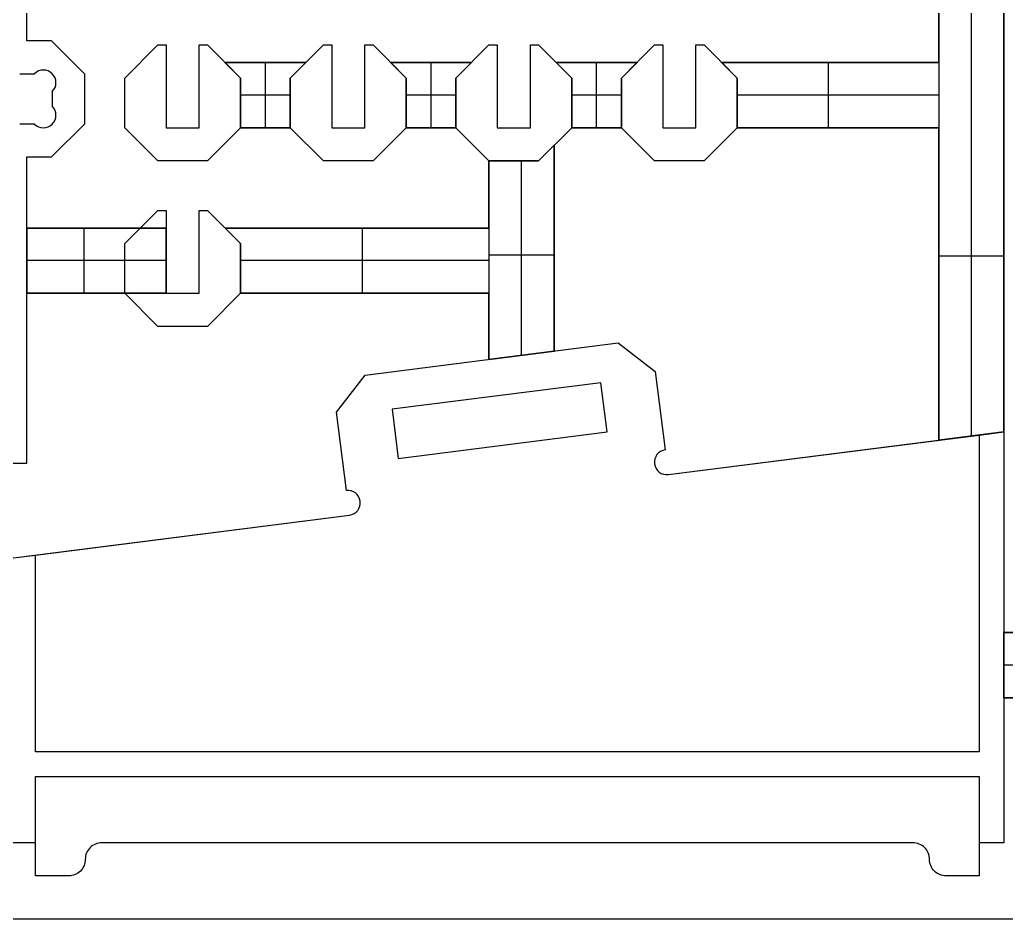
# Model space of a CAD drawing. Extents: x -158 to -62, y -42.7 to 5.3.
# Drawn here: x -93.18 to -78.28, y -42.67 to -29.09 of the extents above; entities that cross this region are included whole.
import ezdxf

# ---------------------------------------------------------------- set-up
doc = ezdxf.new("R2010")
doc.units = 0
doc.header["$MEASUREMENT"] = 0
for name, color, linetype in [('SOLIDS', 4, 'CONTINUOUS'), ('STOCK_PERIMETER', 1, 'CONTINUOUS'), ('TABS', 1, 'CONTINUOUS')]:
    doc.layers.add(name, color=color, linetype=linetype)

msp = doc.modelspace()

# ---------------------------------------------------------------- linework, layer by layer
at = {"layer": 'SOLIDS'}
for p, q in [((-93.07, -29.411, 0.238), (-93.07, -27.786, 0.238)), ((-93.07, -29.411, -0.5), (-93.07, -27.786, -0.5)), ((-92.695, -29.411, 0.238), (-93.07, -29.411, 0.238)), ((-92.695, -29.411, -0.5), (-93.07, -29.411, -0.5)), ((-93.07, -29.411, 0.238), (-93.07, -29.411, -0.5)), ((-92.195, -29.911, 0.238), (-92.695, -29.411, 0.238)), ((-92.195, -29.911, -0.5), (-92.695, -29.411, -0.5)), ((-92.695, -29.411, 0.238), (-92.695, -29.411, -0.5)), ((-91.59, -29.971, 0.238), (-91.09, -29.471, 0.238)), ((-91.59, -29.971, -0.5), (-91.09, -29.471, -0.5)), ((-91.09, -29.471, 0.238), (-90.965, -29.471, 0.238)), ((-91.09, -29.471, -0.5), (-91.09, -29.471, 0.238)), ((-91.09, -29.471, -0.5), (-90.965, -29.471, -0.5)), ((-90.965, -29.471, 0.238), (-90.965, -30.721, 0.238)), ((-90.965, -29.471, -0.5), (-90.965, -29.471, 0.238)), ((-90.965, -29.471, -0.5), (-90.965, -30.721, -0.5)), ((-90.465, -29.471, 0.238), (-90.34, -29.471, 0.238)), ((-90.465, -30.721, 0.238), (-90.465, -29.471, 0.238)), ((-90.465, -29.471, 0.238), (-90.465, -29.471, -0.5)), ((-90.465, -29.471, -0.5), (-90.34, -29.471, -0.5)), ((-90.465, -30.721, -0.5), (-90.465, -29.471, -0.5)), ((-90.34, -29.471, 0.238), (-89.84, -29.971, 0.238)), ((-90.34, -29.471, -0.5), (-90.34, -29.471, 0.238)), ((-90.34, -29.471, -0.5), (-89.84, -29.971, -0.5)), ((-89.09, -29.971, 0.238), (-88.59, -29.471, 0.238)), ((-89.09, -29.971, -0.5), (-88.59, -29.471, -0.5)), ((-88.59, -29.471, 0.238), (-88.465, -29.471, 0.238)), ((-88.59, -29.471, -0.5), (-88.59, -29.471, 0.238)), ((-88.59, -29.471, -0.5), (-88.465, -29.471, -0.5)), ((-88.465, -29.471, 0.238), (-88.465, -30.721, 0.238)), ((-88.465, -29.471, -0.5), (-88.465, -29.471, 0.238)), ((-88.465, -29.471, -0.5), (-88.465, -30.721, -0.5)), ((-87.965, -29.471, 0.238), (-87.84, -29.471, 0.238)), ((-87.965, -30.721, 0.238), (-87.965, -29.471, 0.238)), ((-87.965, -29.471, 0.238), (-87.965, -29.471, -0.5)), ((-87.965, -29.471, -0.5), (-87.84, -29.471, -0.5)), ((-87.965, -30.721, -0.5), (-87.965, -29.471, -0.5)), ((-87.84, -29.471, 0.238), (-87.34, -29.971, 0.238)), ((-87.84, -29.471, -0.5), (-87.84, -29.471, 0.238)), ((-87.84, -29.471, -0.5), (-87.34, -29.971, -0.5)), ((-86.59, -29.971, 0.238), (-86.09, -29.471, 0.238)), ((-86.59, -29.971, -0.5), (-86.09, -29.471, -0.5)), ((-86.09, -29.471, 0.238), (-85.965, -29.471, 0.238)), ((-86.09, -29.471, -0.5), (-86.09, -29.471, 0.238)), ((-86.09, -29.471, -0.5), (-85.965, -29.471, -0.5)), ((-85.965, -29.471, 0.238), (-85.965, -30.721, 0.238)), ((-85.965, -29.471, -0.5), (-85.965, -29.471, 0.238)), ((-85.965, -29.471, -0.5), (-85.965, -30.721, -0.5)), ((-85.465, -29.471, 0.238), (-85.34, -29.471, 0.238)), ((-85.465, -30.721, 0.238), (-85.465, -29.471, 0.238)), ((-85.465, -29.471, 0.238), (-85.465, -29.471, -0.5)), ((-85.465, -29.471, -0.5), (-85.34, -29.471, -0.5)), ((-85.465, -30.721, -0.5), (-85.465, -29.471, -0.5)), ((-85.34, -29.471, 0.238), (-84.84, -29.971, 0.238)), ((-85.34, -29.471, -0.5), (-85.34, -29.471, 0.238)), ((-85.34, -29.471, -0.5), (-84.84, -29.971, -0.5)), ((-84.09, -29.971, 0.238), (-83.59, -29.471, 0.238)), ((-84.09, -29.971, -0.5), (-83.59, -29.471, -0.5)), ((-83.59, -29.471, 0.238), (-83.465, -29.471, 0.238)), ((-83.59, -29.471, -0.5), (-83.59, -29.471, 0.238)), ((-83.59, -29.471, -0.5), (-83.465, -29.471, -0.5)), ((-83.465, -29.471, 0.238), (-83.465, -30.721, 0.238)), ((-83.465, -29.471, -0.5), (-83.465, -29.471, 0.238)), ((-83.465, -29.471, -0.5), (-83.465, -30.721, -0.5)), ((-82.965, -29.471, 0.238), (-82.84, -29.471, 0.238)), ((-82.965, -30.721, 0.238), (-82.965, -29.471, 0.238)), ((-82.965, -29.471, 0.238), (-82.965, -29.471, -0.5)), ((-82.965, -29.471, -0.5), (-82.84, -29.471, -0.5)), ((-82.965, -30.721, -0.5), (-82.965, -29.471, -0.5)), ((-82.84, -29.471, 0.238), (-82.34, -29.971, 0.238)), ((-82.84, -29.471, -0.5), (-82.84, -29.471, 0.238)), ((-82.84, -29.471, -0.5), (-82.34, -29.971, -0.5)), ((-93.177, -29.906, 0.238), (-92.954, -29.906, 0.238)), ((-93.177, -29.906, -0.5), (-92.954, -29.906, -0.5)), ((-93.177, -29.906, 0.238), (-93.177, -29.906, -0.5)), ((-92.954, -29.906, -0.5), (-92.954, -29.906, 0.238)), ((-92.195, -30.661, 0.238), (-92.195, -29.911, 0.238)), ((-92.195, -30.661, -0.5), (-92.195, -29.911, -0.5)), ((-92.195, -29.911, 0.238), (-92.195, -29.911, -0.5)), ((-91.59, -30.721, 0.238), (-91.59, -29.971, 0.238)), ((-91.59, -30.721, -0.5), (-91.59, -29.971, -0.5)), ((-91.59, -29.971, -0.5), (-91.59, -29.971, 0.238)), ((-89.84, -29.971, 0.238), (-89.84, -30.721, 0.238)), ((-89.84, -29.971, -0.5), (-89.84, -29.971, 0.238)), ((-89.84, -29.971, -0.5), (-89.84, -30.721, -0.5)), ((-89.09, -30.721, 0.238), (-89.09, -29.971, 0.238)), ((-89.09, -30.721, -0.5), (-89.09, -29.971, -0.5)), ((-89.09, -29.971, -0.5), (-89.09, -29.971, 0.238)), ((-87.34, -29.971, 0.238), (-87.34, -30.721, 0.238)), ((-87.34, -29.971, -0.5), (-87.34, -29.971, 0.238)), ((-87.34, -29.971, -0.5), (-87.34, -30.721, -0.5)), ((-86.59, -30.721, 0.238), (-86.59, -29.971, 0.238)), ((-86.59, -30.721, -0.5), (-86.59, -29.971, -0.5)), ((-86.59, -29.971, -0.5), (-86.59, -29.971, 0.238)), ((-84.84, -29.971, 0.238), (-84.84, -30.721, 0.238)), ((-84.84, -29.971, -0.5), (-84.84, -29.971, 0.238)), ((-84.84, -29.971, -0.5), (-84.84, -30.721, -0.5)), ((-84.09, -30.721, 0.238), (-84.09, -29.971, 0.238)), ((-84.09, -30.721, -0.5), (-84.09, -29.971, -0.5)), ((-84.09, -29.971, -0.5), (-84.09, -29.971, 0.238)), ((-82.34, -29.971, 0.238), (-82.34, -30.721, 0.238)), ((-82.34, -29.971, -0.5), (-82.34, -29.971, 0.238)), ((-82.34, -29.971, -0.5), (-82.34, -30.721, -0.5)), ((-92.685, -30.175, 0.238), (-92.685, -30.397, 0.238)), ((-92.685, -30.175, -0.5), (-92.685, -30.397, -0.5)), ((-92.685, -30.175, -0.5), (-92.685, -30.175, 0.238)), ((-92.685, -30.397, -0.5), (-92.685, -30.397, 0.238)), ((-92.954, -30.666, 0.238), (-93.177, -30.666, 0.238)), ((-92.954, -30.666, -0.5), (-93.177, -30.666, -0.5)), ((-93.177, -30.666, -0.5), (-93.177, -30.666, 0.238)), ((-92.954, -30.666, -0.5), (-92.954, -30.666, 0.238)), ((-92.695, -31.161, 0.238), (-92.195, -30.661, 0.238)), ((-92.695, -31.161, -0.5), (-92.195, -30.661, -0.5)), ((-92.195, -30.661, 0.238), (-92.195, -30.661, -0.5)), ((-91.09, -31.221, 0.238), (-91.59, -30.721, 0.238)), ((-91.09, -31.221, -0.5), (-91.59, -30.721, -0.5)), ((-91.59, -30.721, -0.5), (-91.59, -30.721, 0.238)), ((-90.965, -30.721, 0.238), (-90.465, -30.721, 0.238)), ((-90.965, -30.721, -0.5), (-90.965, -30.721, 0.238)), ((-90.965, -30.721, -0.5), (-90.465, -30.721, -0.5)), ((-90.465, -30.721, -0.5), (-90.465, -30.721, 0.238)), ((-89.84, -30.721, 0.238), (-90.34, -31.221, 0.238)), ((-89.84, -30.721, -0.5), (-90.34, -31.221, -0.5)), ((-89.84, -30.721, -0.5), (-89.84, -30.721, 0.238)), ((-88.59, -31.221, 0.238), (-89.09, -30.721, 0.238)), ((-88.59, -31.221, -0.5), (-89.09, -30.721, -0.5)), ((-89.09, -30.721, -0.5), (-89.09, -30.721, 0.238)), ((-88.465, -30.721, 0.238), (-87.965, -30.721, 0.238)), ((-88.465, -30.721, -0.5), (-88.465, -30.721, 0.238)), ((-88.465, -30.721, -0.5), (-87.965, -30.721, -0.5)), ((-87.965, -30.721, -0.5), (-87.965, -30.721, 0.238)), ((-87.34, -30.721, 0.238), (-87.84, -31.221, 0.238)), ((-87.34, -30.721, -0.5), (-87.84, -31.221, -0.5)), ((-87.34, -30.721, -0.5), (-87.34, -30.721, 0.238)), ((-86.09, -31.221, 0.238), (-86.59, -30.721, 0.238)), ((-86.09, -31.221, -0.5), (-86.59, -30.721, -0.5)), ((-86.59, -30.721, -0.5), (-86.59, -30.721, 0.238)), ((-85.965, -30.721, 0.238), (-85.465, -30.721, 0.238)), ((-85.965, -30.721, -0.5), (-85.965, -30.721, 0.238)), ((-85.965, -30.721, -0.5), (-85.465, -30.721, -0.5)), ((-85.465, -30.721, -0.5), (-85.465, -30.721, 0.238)), ((-84.84, -30.721, 0.238), (-85.34, -31.221, 0.238)), ((-84.84, -30.721, -0.5), (-85.34, -31.221, -0.5)), ((-84.84, -30.721, -0.5), (-84.84, -30.721, 0.238)), ((-83.59, -31.221, 0.238), (-84.09, -30.721, 0.238)), ((-83.59, -31.221, -0.5), (-84.09, -30.721, -0.5)), ((-84.09, -30.721, -0.5), (-84.09, -30.721, 0.238)), ((-83.465, -30.721, 0.238), (-82.965, -30.721, 0.238)), ((-83.465, -30.721, -0.5), (-83.465, -30.721, 0.238)), ((-83.465, -30.721, -0.5), (-82.965, -30.721, -0.5)), ((-82.965, -30.721, -0.5), (-82.965, -30.721, 0.238)), ((-82.34, -30.721, 0.238), (-82.84, -31.221, 0.238)), ((-82.34, -30.721, -0.5), (-82.84, -31.221, -0.5)), ((-82.34, -30.721, -0.5), (-82.34, -30.721, 0.238)), ((-93.07, -31.161, 0.238), (-92.695, -31.161, 0.238)), ((-93.07, -35.786, 0.238), (-93.07, -31.161, 0.238)), ((-93.07, -31.161, -0.5), (-92.695, -31.161, -0.5)), ((-93.07, -35.786, -0.5), (-93.07, -31.161, -0.5)), ((-93.07, -31.161, 0.238), (-93.07, -31.161, -0.5)), ((-92.695, -31.161, 0.238), (-92.695, -31.161, -0.5)), ((-90.34, -31.221, 0.238), (-91.09, -31.221, 0.238)), ((-90.34, -31.221, -0.5), (-91.09, -31.221, -0.5)), ((-91.09, -31.221, -0.5), (-91.09, -31.221, 0.238)), ((-90.34, -31.221, -0.5), (-90.34, -31.221, 0.238)), ((-87.84, -31.221, 0.238), (-88.59, -31.221, 0.238)), ((-87.84, -31.221, -0.5), (-88.59, -31.221, -0.5)), ((-88.59, -31.221, -0.5), (-88.59, -31.221, 0.238)), ((-87.84, -31.221, -0.5), (-87.84, -31.221, 0.238)), ((-85.34, -31.221, 0.238), (-86.09, -31.221, 0.238)), ((-85.34, -31.221, -0.5), (-86.09, -31.221, -0.5)), ((-86.09, -31.221, -0.5), (-86.09, -31.221, 0.238)), ((-85.34, -31.221, -0.5), (-85.34, -31.221, 0.238)), ((-82.84, -31.221, 0.238), (-83.59, -31.221, 0.238)), ((-82.84, -31.221, -0.5), (-83.59, -31.221, -0.5)), ((-83.59, -31.221, -0.5), (-83.59, -31.221, 0.238)), ((-82.84, -31.221, -0.5), (-82.84, -31.221, 0.238)), ((-91.59, -32.471, 0.238), (-91.09, -31.971, 0.238)), ((-91.59, -32.471, -0.5), (-91.09, -31.971, -0.5)), ((-91.09, -31.971, 0.238), (-90.965, -31.971, 0.238)), ((-91.09, -31.971, -0.5), (-91.09, -31.971, 0.238)), ((-91.09, -31.971, -0.5), (-90.965, -31.971, -0.5)), ((-90.965, -31.971, 0.238), (-90.965, -33.221, 0.238)), ((-90.965, -31.971, 0.238), (-90.965, -31.971, -0.5)), ((-90.965, -31.971, -0.5), (-90.965, -33.221, -0.5)), ((-90.465, -33.221, 0.238), (-90.465, -31.971, 0.238)), ((-90.465, -31.971, 0.238), (-90.34, -31.971, 0.238)), ((-90.465, -33.221, -0.5), (-90.465, -31.971, -0.5)), ((-90.465, -31.971, -0.5), (-90.465, -31.971, 0.238)), ((-90.465, -31.971, -0.5), (-90.34, -31.971, -0.5)), ((-90.34, -31.971, 0.238), (-89.84, -32.471, 0.238)), ((-90.34, -31.971, -0.5), (-90.34, -31.971, 0.238)), ((-90.34, -31.971, -0.5), (-89.84, -32.471, -0.5)), ((-91.59, -33.221, 0.238), (-91.59, -32.471, 0.238)), ((-91.59, -33.221, -0.5), (-91.59, -32.471, -0.5)), ((-91.59, -32.471, -0.5), (-91.59, -32.471, 0.238)), ((-89.84, -32.471, 0.238), (-89.84, -33.221, 0.238)), ((-89.84, -32.471, -0.5), (-89.84, -32.471, 0.238)), ((-89.84, -32.471, -0.5), (-89.84, -33.221, -0.5)), ((-91.09, -33.721, 0.238), (-91.59, -33.221, 0.238)), ((-91.09, -33.721, -0.5), (-91.59, -33.221, -0.5)), ((-91.59, -33.221, -0.5), (-91.59, -33.221, 0.238)), ((-90.965, -33.221, 0.238), (-90.465, -33.221, 0.238)), ((-90.965, -33.221, -0.5), (-90.965, -33.221, 0.238)), ((-90.965, -33.221, -0.5), (-90.465, -33.221, -0.5)), ((-90.465, -33.221, -0.5), (-90.465, -33.221, 0.238)), ((-89.84, -33.221, 0.238), (-90.34, -33.721, 0.238)), ((-89.84, -33.221, -0.5), (-90.34, -33.721, -0.5)), ((-89.84, -33.221, -0.5), (-89.84, -33.221, 0.238)), ((-90.34, -33.721, 0.238), (-91.09, -33.721, 0.238)), ((-90.34, -33.721, -0.5), (-91.09, -33.721, -0.5)), ((-91.09, -33.721, -0.5), (-91.09, -33.721, 0.238)), ((-90.34, -33.721, -0.5), (-90.34, -33.721, 0.238)), ((-87.96, -34.457, 0.238), (-84.137, -33.972, 0.238)), ((-87.96, -34.457, -0.5), (-84.137, -33.972, -0.5)), ((-84.137, -33.972, 0.238), (-83.578, -34.405, 0.238)), ((-84.137, -33.972, -0.5), (-83.578, -34.405, -0.5)), ((-84.137, -33.972, 0.238), (-84.137, -33.972, -0.5)), ((-83.578, -34.405, 0.238), (-83.428, -35.587, 0.238)), ((-83.578, -34.405, -0.5), (-83.428, -35.587, -0.5)), ((-83.578, -34.405, 0.238), (-83.578, -34.405, -0.5)), ((-88.393, -35.016, 0.238), (-87.96, -34.457, 0.238)), ((-88.393, -35.016, -0.5), (-87.96, -34.457, -0.5)), ((-87.96, -34.457, 0.238), (-87.96, -34.457, -0.5)), ((-84.402, -34.572, 0.238), (-87.554, -34.973, 0.238)), ((-84.402, -34.572, -0.5), (-87.554, -34.973, -0.5)), ((-84.307, -35.316, 0.238), (-84.402, -34.572, 0.238)), ((-84.307, -35.316, -0.5), (-84.402, -34.572, -0.5)), ((-84.402, -34.572, -0.5), (-84.402, -34.572, 0.238)), ((-87.554, -34.973, 0.238), (-87.459, -35.717, 0.238)), ((-87.554, -34.973, -0.5), (-87.459, -35.717, -0.5)), ((-87.554, -34.973, 0.238), (-87.554, -34.973, -0.5)), ((-88.243, -36.199, 0.238), (-88.393, -35.016, 0.238)), ((-88.243, -36.199, -0.5), (-88.393, -35.016, -0.5)), ((-88.393, -35.016, 0.238), (-88.393, -35.016, -0.5)), ((-87.459, -35.717, 0.238), (-84.307, -35.316, 0.238)), ((-87.459, -35.717, -0.5), (-84.307, -35.316, -0.5)), ((-84.307, -35.316, -0.5), (-84.307, -35.316, 0.238)), ((-78.687, -35.364, -0.137), (-78.312, -35.316, -0.137)), ((-78.687, -35.364, 0.238), (-78.687, -40.144, 0.238)), ((-78.687, -35.364, -0.137), (-78.687, -35.364, 0.238)), ((-78.687, -35.364, -0.137), (-78.687, -40.144, -0.137)), ((-78.312, -35.316, -0.5), (-78.312, -41.519, -0.5)), ((-78.312, -35.316, -0.137), (-78.312, -41.519, -0.137)), ((-78.312, -35.316, -0.137), (-78.312, -35.316, -0.5)), ((-83.428, -35.587, 0.238), (-83.428, -35.587, -0.5)), ((-87.459, -35.717, -0.5), (-87.459, -35.717, 0.238)), ((-93.445, -35.786, 0.238), (-93.07, -35.786, 0.238)), ((-93.07, -35.786, 0.238), (-93.07, -35.786, -0.5)), ((-88.243, -36.199, 0.238), (-88.243, -36.199, -0.5)), ((-93.312, -37.221, -0.5), (-88.196, -36.571, -0.5)), ((-92.937, -37.174, 0.238), (-88.196, -36.571, 0.238)), ((-88.196, -36.571, 0.238), (-88.196, -36.571, -0.5)), ((-93.312, -37.221, -0.137), (-92.937, -37.174, -0.137)), ((-92.937, -40.144, -0.137), (-92.937, -37.174, -0.137)), ((-92.937, -40.144, 0.238), (-92.937, -37.174, 0.238)), ((-92.937, -37.174, 0.238), (-92.937, -37.174, -0.137)), ((-78.687, -40.144, -0.137), (-92.937, -40.144, -0.137)), ((-92.937, -40.144, -0.137), (-92.937, -40.144, 0.238)), ((-78.687, -40.144, 0.238), (-92.937, -40.144, 0.238)), ((-78.687, -40.144, -0.137), (-78.687, -40.144, 0.238)), ((-92.937, -40.519, -0.137), (-92.937, -40.519, 0.238)), ((-92.937, -40.519, -0.137), (-78.687, -40.519, -0.137)), ((-92.937, -41.519, 0.238), (-92.937, -40.519, 0.238)), ((-92.937, -40.519, 0.238), (-78.687, -40.519, 0.238)), ((-92.937, -41.519, -0.137), (-92.937, -40.519, -0.137)), ((-78.687, -40.519, -0.137), (-78.687, -40.519, 0.238)), ((-78.687, -40.519, -0.137), (-78.687, -41.519, -0.137)), ((-78.687, -40.519, 0.238), (-78.687, -41.519, 0.238)), ((-92.937, -41.519, -0.5), (-93.312, -41.519, -0.5)), ((-92.937, -41.519, -0.137), (-93.312, -41.519, -0.137)), ((-92.937, -42.019, -0.5), (-92.937, -41.519, -0.5)), ((-92.937, -41.519, -0.137), (-92.937, -41.519, 0.238)), ((-92.937, -42.019, 0.238), (-92.937, -41.519, 0.238)), ((-92.937, -42.019, -0.137), (-92.937, -41.519, -0.137)), ((-92.937, -41.519, -0.137), (-92.937, -41.519, -0.5)), ((-78.687, -41.519, -0.5), (-78.687, -42.019, -0.5)), ((-78.312, -41.519, -0.5), (-78.687, -41.519, -0.5)), ((-78.687, -41.519, 0.238), (-78.687, -41.519, -0.137)), ((-78.687, -41.519, 0.238), (-78.687, -42.019, 0.238)), ((-78.687, -41.519, -0.137), (-78.687, -42.019, -0.137)), ((-78.312, -41.519, -0.137), (-78.687, -41.519, -0.137)), ((-78.687, -41.519, -0.137), (-78.687, -41.519, -0.5)), ((-78.312, -41.519, -0.137), (-78.312, -41.519, -0.5)), ((-92.937, -42.019, -0.137), (-92.937, -42.019, 0.238)), ((-92.937, -42.019, -0.137), (-92.937, -42.019, -0.5)), ((-78.687, -42.019, -0.137), (-78.687, -42.019, 0.238)), ((-78.687, -42.019, -0.137), (-78.687, -42.019, -0.5))]:
    msp.add_line(p, q, dxfattribs=at)
for points in [[(-102.57, -34.286), (-98.07, -34.286, -0.414214), (-97.32, -35.036, 0.414214), (-96.57, -35.786), (-93.07, -35.786)], [(-83.428, -35.587, 1), (-83.38, -35.959), (-78.312, -35.316)], [(-83.428, -35.587, 1), (-83.38, -35.959), (-78.687, -35.364)], [(-78.687, -42.019), (-79.187, -42.019, -0.414214), (-79.437, -41.769, 0.414214), (-79.687, -41.519), (-91.937, -41.519, 0.414214), (-92.187, -41.769, -0.414214), (-92.437, -42.019), (-92.937, -42.019)], [(-78.687, -42.019), (-79.187, -42.019, -0.414214), (-79.437, -41.769, 0.414214), (-79.687, -41.519), (-91.937, -41.519, 0.414214), (-92.187, -41.769, -0.414214), (-92.437, -42.019), (-92.937, -42.019)]]:
    msp.add_lwpolyline(points, format="xyb", dxfattribs=at)
for centre, radius, start, end in [((-92.82, -30.04, 0.238), 0.19, 315, 135), ((-92.82, -30.04, -0.5), 0.19, 315, 135), ((-92.82, -30.532, 0.238), 0.19, 225, 45), ((-92.82, -30.532, -0.5), 0.19, 225, 45), ((-88.22, -36.385, 0.238), 0.187, 277.2369, 97.2369), ((-88.22, -36.385, -0.5), 0.187, 277.2369, 97.2369)]:
    msp.add_arc(centre, radius, start, end, dxfattribs=at)
at = {"layer": 'STOCK_PERIMETER'}
msp.add_lwpolyline([(-158.023, -42.674), (-158.023, 5.326), (-62.023, 5.326), (-62.023, -42.674)], close=True, dxfattribs=at)
at = {"layer": 'TABS'}
for p, q in [((-79.297, -28.771, -0.5), (-79.297, -29.736, -0.5)), ((-79.297, -28.771, -0.382), (-79.297, -29.736, -0.382)), ((-79.297, -29.736, -0.441), (-79.297, -28.771, -0.441)), ((-78.804, -35.379, -0.5), (-78.804, -28.771, -0.5)), ((-78.804, -35.379, -0.382), (-78.804, -28.771, -0.382)), ((-78.312, -35.316, -0.5), (-78.312, -28.771, -0.5)), ((-78.312, -35.316, -0.382), (-78.312, -28.771, -0.382)), ((-78.312, -28.771, -0.441), (-78.312, -35.316, -0.441)), ((-88.856, -29.736, -0.5), (-90.074, -29.736, -0.5)), ((-88.856, -29.736, -0.382), (-90.074, -29.736, -0.382)), ((-90.074, -29.736, -0.5), (-90.074, -29.736, -0.382)), ((-89.84, -29.971, -0.382), (-90.074, -29.736, -0.382)), ((-90.074, -29.736, -0.5), (-89.84, -29.971, -0.5)), ((-90.074, -29.736, -0.441), (-88.856, -29.736, -0.441)), ((-89.465, -30.721, -0.5), (-89.465, -29.736, -0.5)), ((-89.465, -29.736, -0.5), (-89.465, -29.736, -0.382)), ((-89.465, -30.721, -0.382), (-89.465, -29.736, -0.382)), ((-89.09, -29.971, -0.5), (-88.856, -29.736, -0.5)), ((-88.856, -29.736, -0.382), (-89.09, -29.971, -0.382)), ((-88.856, -29.736, -0.382), (-88.856, -29.736, -0.5)), ((-86.356, -29.736, -0.5), (-87.574, -29.736, -0.5)), ((-86.356, -29.736, -0.382), (-87.574, -29.736, -0.382)), ((-87.574, -29.736, -0.5), (-87.574, -29.736, -0.382)), ((-87.34, -29.971, -0.382), (-87.574, -29.736, -0.382)), ((-87.574, -29.736, -0.5), (-87.34, -29.971, -0.5)), ((-87.574, -29.736, -0.441), (-86.356, -29.736, -0.441)), ((-86.965, -30.721, -0.5), (-86.965, -29.736, -0.5)), ((-86.965, -29.736, -0.5), (-86.965, -29.736, -0.382)), ((-86.965, -30.721, -0.382), (-86.965, -29.736, -0.382)), ((-86.59, -29.971, -0.5), (-86.356, -29.736, -0.5)), ((-86.356, -29.736, -0.382), (-86.59, -29.971, -0.382)), ((-86.356, -29.736, -0.382), (-86.356, -29.736, -0.5)), ((-83.856, -29.736, -0.5), (-85.074, -29.736, -0.5)), ((-83.856, -29.736, -0.382), (-85.074, -29.736, -0.382)), ((-85.074, -29.736, -0.5), (-85.074, -29.736, -0.382)), ((-84.84, -29.971, -0.382), (-85.074, -29.736, -0.382)), ((-85.074, -29.736, -0.5), (-84.84, -29.971, -0.5)), ((-85.074, -29.736, -0.441), (-83.856, -29.736, -0.441)), ((-84.465, -30.721, -0.5), (-84.465, -29.736, -0.5)), ((-84.465, -29.736, -0.5), (-84.465, -29.736, -0.382)), ((-84.465, -30.721, -0.382), (-84.465, -29.736, -0.382)), ((-84.09, -29.971, -0.5), (-83.856, -29.736, -0.5)), ((-83.856, -29.736, -0.382), (-84.09, -29.971, -0.382)), ((-83.856, -29.736, -0.382), (-83.856, -29.736, -0.5)), ((-79.297, -29.736, -0.5), (-82.574, -29.736, -0.5)), ((-79.297, -29.736, -0.382), (-82.574, -29.736, -0.382)), ((-82.574, -29.736, -0.5), (-82.574, -29.736, -0.382)), ((-82.34, -29.971, -0.382), (-82.574, -29.736, -0.382)), ((-82.574, -29.736, -0.5), (-82.34, -29.971, -0.5)), ((-82.574, -29.736, -0.441), (-79.297, -29.736, -0.441)), ((-80.962, -30.721, -0.5), (-80.962, -29.736, -0.5)), ((-80.962, -29.736, -0.5), (-80.962, -29.736, -0.382)), ((-80.962, -30.721, -0.382), (-80.962, -29.736, -0.382)), ((-79.297, -29.736, -0.5), (-79.297, -30.721, -0.5)), ((-79.297, -29.736, -0.382), (-79.297, -29.736, -0.5)), ((-79.297, -29.736, -0.382), (-79.297, -30.721, -0.382)), ((-89.84, -29.971, -0.5), (-89.84, -29.971, -0.382)), ((-89.84, -29.971, -0.5), (-89.84, -30.721, -0.5)), ((-89.84, -30.721, -0.382), (-89.84, -29.971, -0.382)), ((-89.09, -29.971, -0.5), (-89.09, -29.971, -0.382)), ((-89.09, -30.721, -0.5), (-89.09, -29.971, -0.5)), ((-89.09, -29.971, -0.382), (-89.09, -30.721, -0.382)), ((-87.34, -29.971, -0.5), (-87.34, -29.971, -0.382)), ((-87.34, -29.971, -0.5), (-87.34, -30.721, -0.5)), ((-87.34, -30.721, -0.382), (-87.34, -29.971, -0.382)), ((-86.59, -29.971, -0.5), (-86.59, -29.971, -0.382)), ((-86.59, -30.721, -0.5), (-86.59, -29.971, -0.5)), ((-86.59, -29.971, -0.382), (-86.59, -30.721, -0.382)), ((-84.84, -29.971, -0.5), (-84.84, -29.971, -0.382)), ((-84.84, -29.971, -0.5), (-84.84, -30.721, -0.5)), ((-84.84, -30.721, -0.382), (-84.84, -29.971, -0.382)), ((-84.09, -29.971, -0.5), (-84.09, -29.971, -0.382)), ((-84.09, -30.721, -0.5), (-84.09, -29.971, -0.5)), ((-84.09, -29.971, -0.382), (-84.09, -30.721, -0.382)), ((-82.34, -29.971, -0.5), (-82.34, -29.971, -0.382)), ((-82.34, -29.971, -0.5), (-82.34, -30.721, -0.5)), ((-82.34, -30.721, -0.382), (-82.34, -29.971, -0.382)), ((-89.09, -30.228, -0.5), (-89.84, -30.228, -0.5)), ((-89.09, -30.228, -0.382), (-89.84, -30.228, -0.382)), ((-86.59, -30.228, -0.5), (-87.34, -30.228, -0.5)), ((-86.59, -30.228, -0.382), (-87.34, -30.228, -0.382)), ((-84.09, -30.228, -0.5), (-84.84, -30.228, -0.5)), ((-84.09, -30.228, -0.382), (-84.84, -30.228, -0.382)), ((-79.297, -30.228, -0.5), (-82.34, -30.228, -0.5)), ((-79.297, -30.228, -0.382), (-82.34, -30.228, -0.382)), ((-89.84, -30.346, -0.382), (-89.84, -30.346, -0.5)), ((-89.09, -30.346, -0.382), (-89.09, -30.346, -0.5)), ((-87.34, -30.346, -0.382), (-87.34, -30.346, -0.5)), ((-86.59, -30.346, -0.382), (-86.59, -30.346, -0.5)), ((-84.84, -30.346, -0.382), (-84.84, -30.346, -0.5)), ((-84.09, -30.346, -0.382), (-84.09, -30.346, -0.5)), ((-82.34, -30.346, -0.382), (-82.34, -30.346, -0.5)), ((-89.84, -30.721, -0.5), (-89.84, -30.721, -0.382)), ((-89.84, -30.721, -0.5), (-89.09, -30.721, -0.5)), ((-89.84, -30.721, -0.382), (-89.09, -30.721, -0.382)), ((-89.09, -30.721, -0.441), (-89.84, -30.721, -0.441)), ((-89.465, -30.721, -0.5), (-89.465, -30.721, -0.382)), ((-89.09, -30.721, -0.5), (-89.09, -30.721, -0.382)), ((-87.34, -30.721, -0.5), (-87.34, -30.721, -0.382)), ((-87.34, -30.721, -0.5), (-86.59, -30.721, -0.5)), ((-87.34, -30.721, -0.382), (-86.59, -30.721, -0.382)), ((-86.59, -30.721, -0.441), (-87.34, -30.721, -0.441)), ((-86.965, -30.721, -0.5), (-86.965, -30.721, -0.382)), ((-86.59, -30.721, -0.5), (-86.59, -30.721, -0.382)), ((-84.84, -30.721, -0.5), (-84.84, -30.721, -0.382)), ((-84.84, -30.721, -0.5), (-84.09, -30.721, -0.5)), ((-84.84, -30.721, -0.382), (-84.09, -30.721, -0.382)), ((-84.09, -30.721, -0.441), (-84.84, -30.721, -0.441)), ((-84.465, -30.721, -0.5), (-84.465, -30.721, -0.382)), ((-84.09, -30.721, -0.5), (-84.09, -30.721, -0.382)), ((-82.34, -30.721, -0.5), (-82.34, -30.721, -0.382)), ((-82.34, -30.721, -0.5), (-79.297, -30.721, -0.5)), ((-82.34, -30.721, -0.382), (-79.297, -30.721, -0.382)), ((-79.297, -30.721, -0.441), (-82.34, -30.721, -0.441)), ((-80.962, -30.721, -0.5), (-80.962, -30.721, -0.382)), ((-79.297, -30.721, -0.5), (-79.297, -30.721, -0.382)), ((-79.297, -30.721, -0.5), (-79.297, -35.441, -0.5)), ((-79.297, -30.721, -0.382), (-79.297, -35.441, -0.382)), ((-79.297, -35.441, -0.441), (-79.297, -30.721, -0.441)), ((-85.34, -31.221, -0.382), (-85.106, -30.986, -0.382)), ((-85.106, -30.986, -0.5), (-85.34, -31.221, -0.5)), ((-85.106, -34.095, -0.5), (-85.106, -30.986, -0.5)), ((-85.106, -34.095, -0.382), (-85.106, -30.986, -0.382)), ((-85.106, -30.986, -0.5), (-85.106, -30.986, -0.382)), ((-85.106, -30.986, -0.441), (-85.106, -34.095, -0.441)), ((-85.34, -31.221, -0.5), (-86.09, -31.221, -0.5)), ((-86.09, -31.221, -0.5), (-86.09, -31.221, -0.382)), ((-86.09, -31.221, -0.382), (-85.34, -31.221, -0.382)), ((-86.09, -31.221, -0.5), (-86.09, -32.236, -0.5)), ((-86.09, -31.221, -0.382), (-86.09, -32.236, -0.382)), ((-86.09, -32.236, -0.441), (-86.09, -31.221, -0.441)), ((-85.715, -31.221, -0.382), (-85.715, -31.221, -0.5)), ((-85.598, -34.157, -0.5), (-85.598, -31.221, -0.5)), ((-85.598, -34.157, -0.382), (-85.598, -31.221, -0.382)), ((-85.34, -31.221, -0.5), (-85.34, -31.221, -0.382)), ((-90.965, -32.236, -0.5), (-93.07, -32.236, -0.5)), ((-90.965, -32.236, -0.382), (-93.07, -32.236, -0.382)), ((-93.07, -33.221, -0.5), (-93.07, -32.236, -0.5)), ((-93.07, -32.236, -0.382), (-93.07, -32.236, -0.5)), ((-93.07, -32.236, -0.382), (-93.07, -33.221, -0.382)), ((-93.07, -32.236, -0.441), (-90.965, -32.236, -0.441)), ((-92.205, -32.236, -0.5), (-92.205, -32.236, -0.382)), ((-92.205, -33.221, -0.382), (-92.205, -32.236, -0.382)), ((-92.205, -33.221, -0.5), (-92.205, -32.236, -0.5)), ((-90.965, -33.221, -0.5), (-90.965, -32.236, -0.5)), ((-90.965, -33.221, -0.382), (-90.965, -32.236, -0.382)), ((-90.965, -32.236, -0.382), (-90.965, -32.236, -0.5)), ((-90.965, -32.236, -0.441), (-90.965, -33.221, -0.441)), ((-86.09, -32.236, -0.5), (-90.074, -32.236, -0.5)), ((-86.09, -32.236, -0.382), (-90.074, -32.236, -0.382)), ((-90.074, -32.236, -0.5), (-90.074, -32.236, -0.382)), ((-89.84, -32.471, -0.382), (-90.074, -32.236, -0.382)), ((-90.074, -32.236, -0.5), (-89.84, -32.471, -0.5)), ((-90.074, -32.236, -0.441), (-86.09, -32.236, -0.441)), ((-87.998, -33.221, -0.5), (-87.998, -32.236, -0.5)), ((-87.998, -32.236, -0.5), (-87.998, -32.236, -0.382)), ((-87.998, -33.221, -0.382), (-87.998, -32.236, -0.382)), ((-86.09, -32.236, -0.5), (-86.09, -33.221, -0.5)), ((-86.09, -32.236, -0.382), (-86.09, -32.236, -0.5)), ((-86.09, -32.236, -0.382), (-86.09, -33.221, -0.382)), ((-89.84, -32.471, -0.5), (-89.84, -32.471, -0.382)), ((-89.84, -32.471, -0.5), (-89.84, -33.221, -0.5)), ((-89.84, -33.221, -0.382), (-89.84, -32.471, -0.382)), ((-90.965, -32.728, -0.382), (-93.07, -32.728, -0.382)), ((-90.965, -32.728, -0.5), (-93.07, -32.728, -0.5)), ((-90.965, -32.728, -0.5), (-90.965, -32.728, -0.382)), ((-86.09, -32.728, -0.5), (-89.84, -32.728, -0.5)), ((-86.09, -32.728, -0.382), (-89.84, -32.728, -0.382)), ((-85.106, -32.647, -0.5), (-86.09, -32.647, -0.5)), ((-85.106, -32.647, -0.382), (-86.09, -32.647, -0.382)), ((-85.106, -32.647, -0.5), (-85.106, -32.647, -0.382)), ((-79.297, -32.663, -0.5), (-79.297, -32.663, -0.382)), ((-78.312, -32.663, -0.5), (-79.297, -32.663, -0.5)), ((-78.312, -32.663, -0.382), (-79.297, -32.663, -0.382)), ((-78.312, -32.663, -0.5), (-78.312, -32.663, -0.382)), ((-93.07, -32.786, -0.382), (-93.07, -32.786, -0.5)), ((-89.84, -32.846, -0.382), (-89.84, -32.846, -0.5)), ((-93.07, -33.221, -0.5), (-93.07, -33.221, -0.382)), ((-93.07, -33.221, -0.5), (-90.965, -33.221, -0.5)), ((-93.07, -33.221, -0.382), (-90.965, -33.221, -0.382)), ((-90.965, -33.221, -0.441), (-93.07, -33.221, -0.441)), ((-92.205, -33.221, -0.5), (-92.205, -33.221, -0.382)), ((-90.965, -33.221, -0.382), (-90.965, -33.221, -0.5)), ((-89.84, -33.221, -0.5), (-89.84, -33.221, -0.382)), ((-89.84, -33.221, -0.5), (-86.09, -33.221, -0.5)), ((-89.84, -33.221, -0.382), (-86.09, -33.221, -0.382)), ((-86.09, -33.221, -0.441), (-89.84, -33.221, -0.441)), ((-87.998, -33.221, -0.5), (-87.998, -33.221, -0.382)), ((-86.09, -33.221, -0.5), (-86.09, -33.221, -0.382)), ((-86.09, -33.221, -0.5), (-86.09, -34.22, -0.5)), ((-86.09, -33.221, -0.382), (-86.09, -34.22, -0.382)), ((-86.09, -34.22, -0.441), (-86.09, -33.221, -0.441)), ((-85.106, -34.095, -0.382), (-86.09, -34.22, -0.382)), ((-86.09, -34.22, -0.5), (-85.106, -34.095, -0.5)), ((-85.106, -34.095, -0.382), (-85.106, -34.095, -0.5)), ((-86.09, -34.22, -0.5), (-86.09, -34.22, -0.382)), ((-86.049, -34.214, -0.382), (-86.049, -34.214, -0.5)), ((-78.312, -35.316, -0.382), (-79.297, -35.441, -0.382)), ((-79.297, -35.441, -0.5), (-78.312, -35.316, -0.5)), ((-79.297, -35.441, -0.5), (-79.297, -35.441, -0.382)), ((-78.687, -35.364, -0.382), (-78.687, -35.364, -0.5)), ((-78.312, -35.316, -0.382), (-78.312, -35.316, -0.5)), ((-78.312, -38.346, -0.5), (-78.312, -39.33, -0.5)), ((-78.312, -38.346, -0.5), (-78.312, -38.346, -0.382)), ((-78.312, -39.33, -0.382), (-78.312, -38.346, -0.382)), ((-77.812, -38.346, -0.5), (-78.312, -38.346, -0.5)), ((-77.812, -38.346, -0.382), (-78.312, -38.346, -0.382)), ((-78.312, -38.346, -0.441), (-77.812, -38.346, -0.441)), ((-77.812, -38.838, -0.5), (-78.312, -38.838, -0.5)), ((-77.812, -38.838, -0.382), (-78.312, -38.838, -0.382)), ((-78.312, -39.33, -0.382), (-78.312, -39.33, -0.5)), ((-78.312, -39.33, -0.5), (-77.812, -39.33, -0.5)), ((-78.312, -39.33, -0.382), (-77.812, -39.33, -0.382)), ((-77.812, -39.33, -0.441), (-78.312, -39.33, -0.441))]:
    msp.add_line(p, q, dxfattribs=at)

doc.saveas('drawing.dxf')
